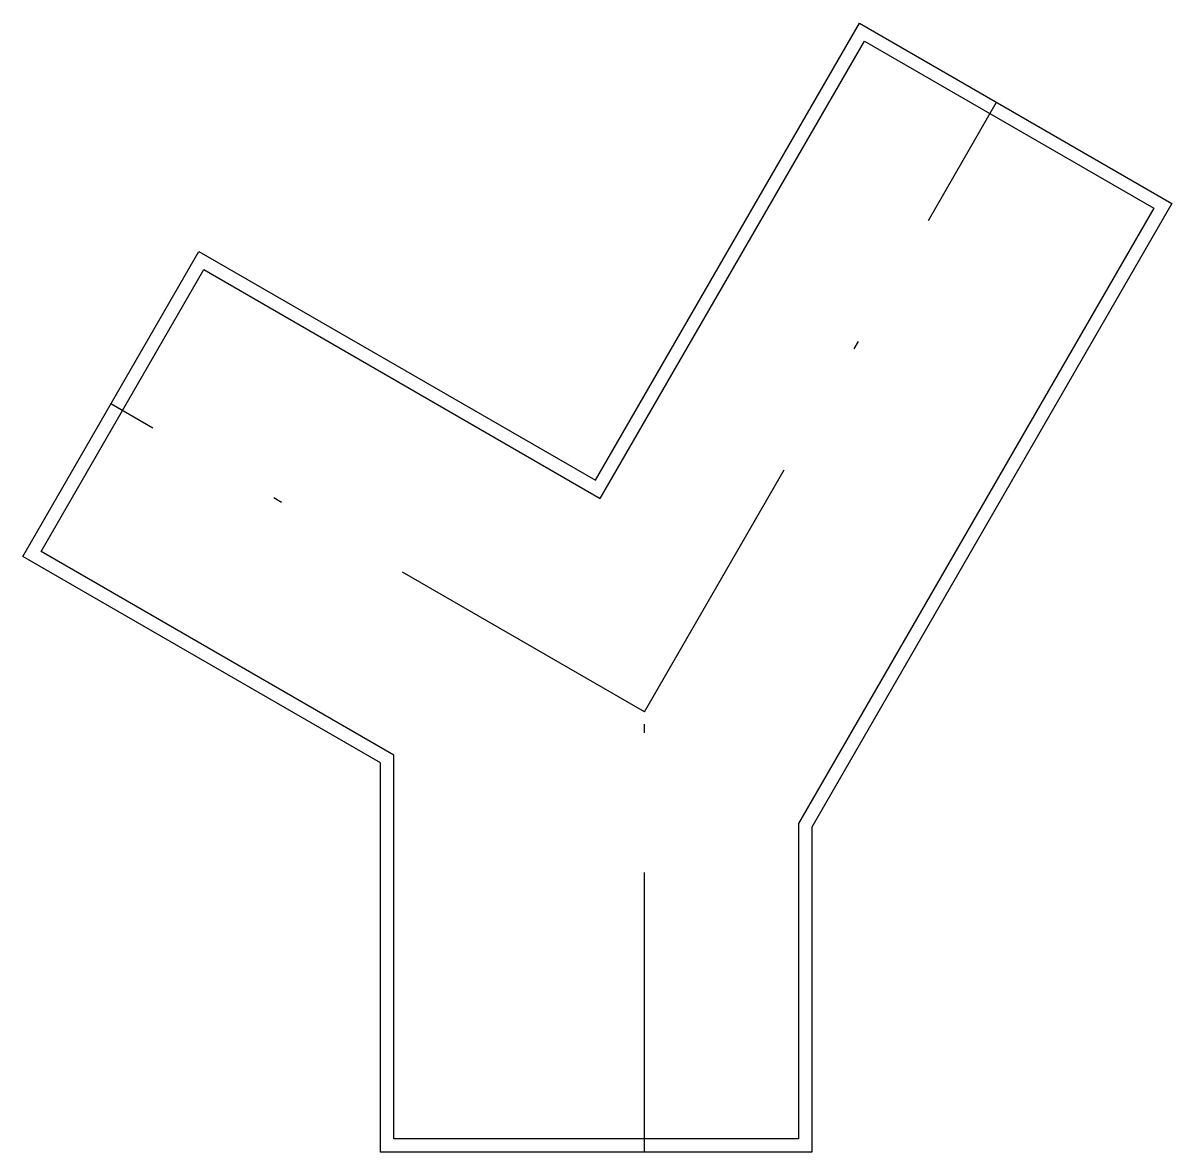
# Model space of a CAD drawing. Header units: metres. Extents: x 5.7 to 18.8, y 1.3 to 14.2.
import ezdxf

# ---------------------------------------------------------------- set-up
doc = ezdxf.new("R2010")
doc.units = ezdxf.units.M
doc.header["$LTSCALE"] = 0.25
doc.linetypes.add('DASHDOT', pattern=[25.4, 12.7, -6.35, 0, -6.35])
doc.layers.add('ARQ_ALV CT', color=5, linetype='Continuous')
doc.layers.add('ARQ_EIXO CINZA 04', color=253, linetype='DASHDOT')

msp = doc.modelspace()

# ---------------------------------------------------------------- linework, layer by layer
at = {"layer": 'ARQ_ALV CT'}
for p, q in [((12.253, 8.967), (15.253, 14.163)), ((15.253, 14.163), (18.803, 12.113)), ((12.308, 8.762), (15.308, 13.958)), ((15.308, 13.958), (18.598, 12.058)), ((18.598, 12.058), (14.561, 5.066)), ((18.803, 12.113), (14.711, 5.026)), ((5.749, 8.103), (7.749, 11.567)), ((7.749, 11.567), (12.253, 8.967)), ((5.954, 8.158), (7.804, 11.362)), ((7.804, 11.362), (12.308, 8.762)), ((9.811, 5.758), (5.749, 8.103)), ((9.961, 5.844), (5.954, 8.158)), ((9.811, 1.335), (9.811, 5.758)), ((9.961, 1.485), (9.961, 5.844)), ((14.561, 5.066), (14.561, 1.485)), ((14.711, 5.026), (14.711, 1.335)), ((14.561, 1.485), (9.961, 1.485)), ((14.711, 1.335), (9.811, 1.335))]:
    msp.add_line(p, q, dxfattribs=at)
at = {"layer": 'ARQ_EIXO CINZA 04'}
for p, q in [((12.811, 6.335), (16.811, 13.263)), ((12.811, 6.335), (6.749, 9.835)), ((12.811, 1.335), (12.811, 6.335))]:
    msp.add_line(p, q, dxfattribs=at)

doc.saveas('drawing.dxf')
